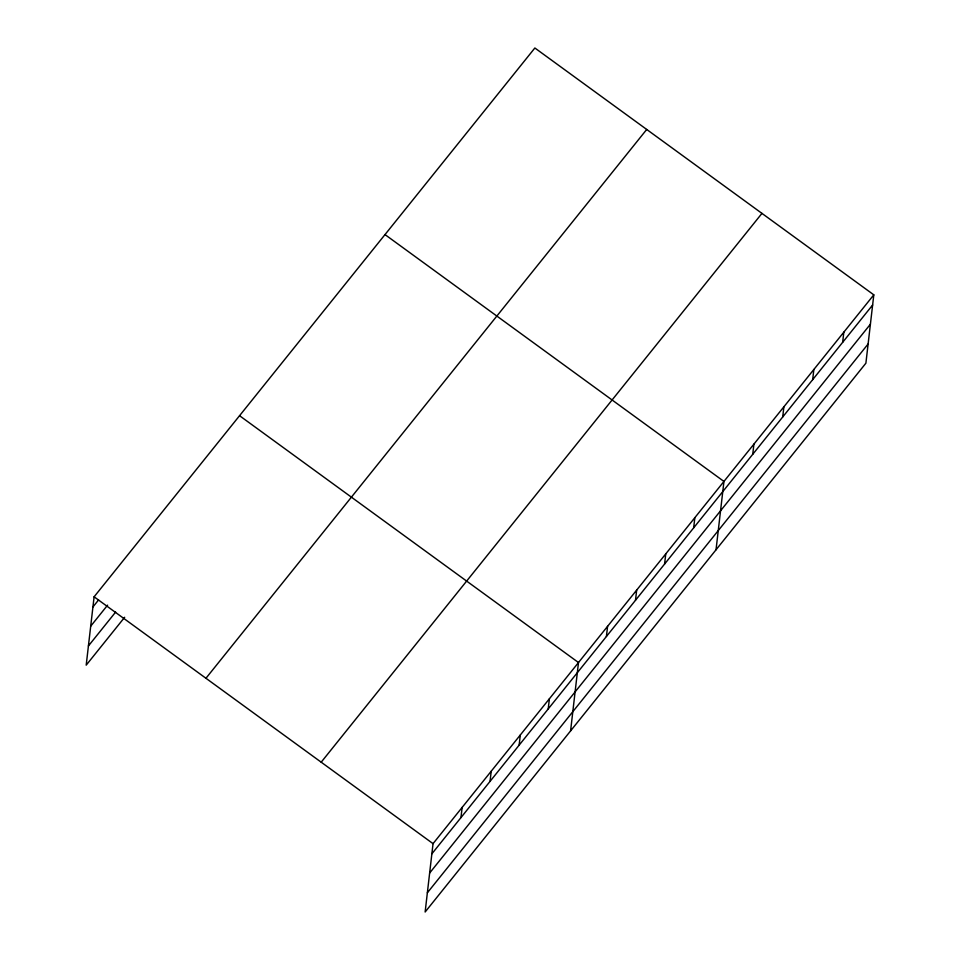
<?xml version="1.0" encoding="UTF-8"?>
<svg xmlns="http://www.w3.org/2000/svg" width="960" height="960" viewBox="0 0 960 960"><rect width="100%" height="100%" fill="white"/><g stroke="black" fill="none" stroke-linecap="round" stroke-linejoin="round"><path stroke-width="1.44" d="M873.804 294.84L433.044 843.648L425.136 912L865.896 363.192L873.804 294.84L534.864 48L94.104 596.808L86.196 665.16L124.668 617.256M460.956 817.596L462.132 807.432M490.044 781.38L491.22 771.204M519.132 745.164L520.308 734.988M548.22 708.936L549.396 698.76M570.588 730.896L578.496 662.544L239.556 415.704M606.408 636.492L607.584 626.328M635.496 600.276L636.672 590.1M664.584 564.048L665.76 553.884M693.672 527.832L694.848 517.656M716.028 549.792L723.948 481.44L385.008 234.6M752.736 454.296L753.912 444.12M782.712 416.976L783.888 406.8M812.676 379.656L813.852 369.48M842.652 342.336L843.828 332.16M92.928 606.972L98.556 599.964M90.708 626.172L107.604 605.148M88.416 645.96L115.632 612.072M205.956 678.264L646.716 129.456M321.192 762.192L761.952 213.384M431.868 853.824L872.628 305.016M429.648 873.024L870.396 324.216M427.356 892.8L868.116 343.992M94.104 596.808L433.044 843.648"/></g></svg>
